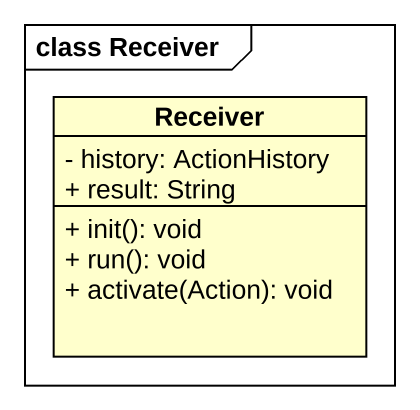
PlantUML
@startuml
mainframe class Receiver
hide circle
hide empty members
skinparam classAttributeIconSize 0
class Receiver {
  - history: ActionHistory
  + result: String
  + init(): void
  + run(): void
  + activate(Action): void
}
@enduml
